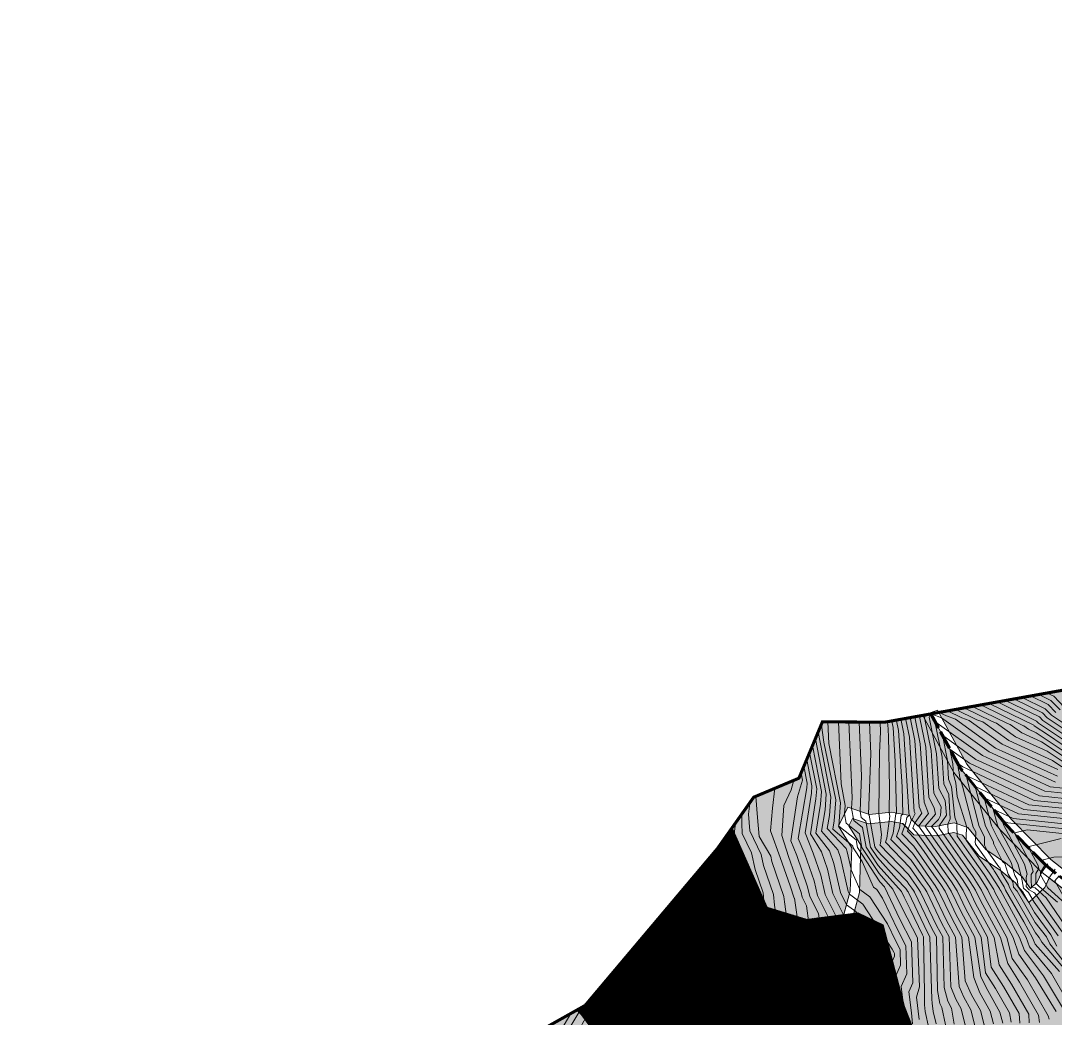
# Model space of a CAD drawing. Header units: inches. Extents: x 218980 to 233865, y 587194 to 599270.
# Drawn here: x 219336.5 to 219673.6, y 588035.4 to 588360.6 of the extents above; entities that cross this region are included whole.
import ezdxf

# ---------------------------------------------------------------- set-up
doc = ezdxf.new("R2010")
doc.units = ezdxf.units.IN
doc.header["$MEASUREMENT"] = 0
for name, pattern in [('01', [0]), ('DASHDOT2', [0.5, 0.25, -0.125, 0, -0.125]), ('Easements___Leases', [13.5, 6, -1.5, 6]), ('State_Boundary_2', [13.5, 5, -1.6, 0.3, -1.6, 5])]:
    doc.linetypes.add(name, pattern=pattern)
for name, color, linetype, lineweight in [('Forest and Steep Slope', 66, '01', 0), ('Major Contour', 250, 'Continuous', 0), ('Minor Contour', 250, 'Continuous', 0), ('Planning Boundary', 222, '01', 0), ('Proposed Footpath', 250, '01', 0), ('Proposed Institution', 132, 'Continuous', 0), ('Proposed Plot Boundary', 250, '01', 0), ('Proposed Stream Channel', 142, 'Continuous', 0), ('Stream', 142, 'Continuous', 60), ('Structures Permanent Hatch', 12, 'Continuous', 0), ('Town Boundary', 220, 'DASHDOT2', 30)]:
    doc.layers.add(name, color=color, linetype=linetype, lineweight=lineweight)
pattern_1 = [(45, (0, 0), (-0.088388347648, 0.088388347648), [])]

msp = doc.modelspace()

# ---------------------------------------------------------------- hatches: boundary and pattern name
at = {"layer": 'Forest and Steep Slope'}
h = msp.add_hatch(color=256, dxfattribs=at)
h.dxf.hatch_style = 1
edge = h.paths.add_edge_path()
edge.add_line((219731.12, 588107.12), (219731.86, 588113.33))
edge.add_line((219731.86, 588113.33), (219742.6, 588117.88))
edge.add_line((219742.6, 588117.88), (219744.16, 588132.53))
edge.add_line((219744.16, 588132.53), (219769.98, 588144.4))
edge.add_line((219769.98, 588144.4), (219785.58, 588147.01))
edge.add_line((219785.58, 588147.01), (219799.59, 588149.36))
edge.add_line((219799.59, 588149.36), (219799.83, 588148.92))
edge.add_line((219799.83, 588148.92), (219825.27, 588156.91))
edge.add_line((219825.27, 588156.91), (219842.74, 588158.21))
edge.add_line((219842.74, 588158.21), (219851.1, 588156.36))
edge.add_line((219851.1, 588156.36), (219855.25, 588145.79))
edge.add_line((219855.25, 588145.79), (219877.63, 588155.24))
edge.add_line((219877.63, 588155.24), (219890.77, 588160.8))
edge.add_line((219890.77, 588160.8), (219881.97, 588164.78))
edge.add_line((219881.97, 588164.78), (219838.61, 588172.55))
edge.add_line((219838.61, 588172.55), (219793.84, 588166.61))
edge.add_line((219793.84, 588166.61), (219763.46, 588157.78))
edge.add_line((219763.46, 588157.78), (219708.29, 588147.65))
edge.add_line((219708.29, 588147.65), (219635.86, 588134.63))
edge.add_line((219635.86, 588134.63), (219645.01, 588117.82))
edge.add_line((219645.01, 588117.82), (219659.62, 588099.74))
edge.add_line((219659.62, 588099.74), (219672.39, 588086.68))
edge.add_line((219672.39, 588086.68), (219699.42, 588065.4))
edge.add_line((219699.42, 588065.4), (219717.08, 588043.29))
edge.add_line((219717.08, 588043.29), (219718.09, 588040.49))
edge.add_line((219718.09, 588040.49), (219720.88, 588037.61))
edge.add_arc((219726.24, 588018.96), 19.4, 94.3966, 106.0394, ccw=False)
edge.add_arc((219731.7, 587845.83), 192.6, 81.97, 92.0689, ccw=False)
edge.add_arc((219748.18, 587731.42), 305.3, 85.7009, 88.0433, ccw=False)
edge.add_line((219771.07, 588035.86), (219785.78, 588036.96))
edge.add_arc((219784.9, 588053.07), 16.14, 273.1115, 303.7644)
edge.add_line((219793.87, 588039.66), (219796.69, 588041.29))
edge.add_line((219796.69, 588041.29), (219793.21, 588047.29))
edge.add_line((219793.21, 588047.29), (219774.43, 588044.1))
edge.add_line((219774.43, 588044.1), (219767.27, 588049.84))
edge.add_line((219767.27, 588049.84), (219756.86, 588081.44))
edge.add_line((219756.86, 588081.44), (219748.98, 588082.62))
edge.add_line((219748.98, 588082.62), (219738.79, 588086.47))
edge.add_line((219738.79, 588086.47), (219734.17, 588091.91))
edge.add_line((219734.17, 588091.91), (219731.12, 588107.12))
h = msp.add_hatch(color=256, dxfattribs=at)
h.dxf.hatch_style = 1
h.paths.add_polyline_path([(219633.03, 588134.6), (219618.02, 588131.91), (219597.72, 588132.03), (219590.06, 588113.66), (219575.33, 588107.46), (219568.29, 588097.49), (219579.71, 588071.59), (219592.71, 588067.65), (219604.73, 588069.18), (219606.81, 588076.8), (219607.26, 588090.99), (219602.95, 588098.03), (219606.05, 588104.22), (219613.07, 588101.85), (219620.2, 588102.56), (219626.21, 588101.53), (219626.55, 588100.43), (219628.79, 588098.12), (219634.63, 588097.88), (219640.71, 588099.1), (219645.13, 588097.61), (219650.98, 588090.37), (219657.44, 588086.07), (219662.85, 588081.54), (219665.5, 588077.75), (219667.69, 588079.82), (219669.2, 588083.04), (219670.68, 588085.1), (219670.48, 588085.26), (219657.51, 588098.52), (219642.68, 588116.87)])
h = msp.add_hatch(color=256, dxfattribs=at)
h.dxf.hatch_style = 1
edge = h.paths.add_edge_path()
edge.add_line((219480.29, 587812.25), (219495.6, 587836.82))
edge.add_line((219495.6, 587836.82), (219501.52, 587845.69))
edge.add_arc((219553.69, 587809.13), 63.7, 129.5747, 144.9767, ccw=False)
edge.add_line((219513.1, 587858.24), (219530.97, 587872))
edge.add_line((219530.97, 587872), (219552.57, 587896.01))
edge.add_line((219552.57, 587896.01), (219558.46, 587901.68))
edge.add_arc((219536.1, 587923.67), 31.36, 315.4849, 336.3926)
edge.add_line((219564.83, 587911.11), (219566.17, 587914.61))
edge.add_line((219566.17, 587914.61), (219555.51, 587916.74))
edge.add_line((219555.51, 587916.74), (219548.25, 587928.23))
edge.add_line((219548.25, 587928.23), (219529.2, 587954.24))
edge.add_line((219529.2, 587954.24), (219521.94, 587963.01))
edge.add_line((219521.94, 587963.01), (219512.26, 587970.57))
edge.add_line((219512.26, 587970.57), (219511.05, 587981.76))
edge.add_line((219511.05, 587981.76), (219519.22, 587996.58))
edge.add_line((219519.22, 587996.58), (219524.66, 588015.03))
edge.add_line((219524.66, 588015.03), (219524.06, 588029.85))
edge.add_line((219524.06, 588029.85), (219519.22, 588036.5))
edge.add_line((219519.22, 588036.5), (219517.72, 588038.08))
edge.add_line((219517.72, 588038.08), (219494.98, 588025.29))
edge.add_line((219494.98, 588025.29), (219485.36, 587997.74))
edge.add_line((219485.36, 587997.74), (219488.82, 587981.41))
edge.add_line((219488.82, 587981.41), (219491.07, 587965.79))
edge.add_line((219491.07, 587965.79), (219487.64, 587948.2))
edge.add_line((219487.64, 587948.2), (219487.31, 587922.63))
edge.add_line((219487.31, 587922.63), (219486.87, 587894.58))
edge.add_line((219486.87, 587894.58), (219468.8, 587866.56))
edge.add_line((219468.8, 587866.56), (219446.4, 587846.56))
edge.add_line((219446.4, 587846.56), (219443.2, 587838.31))
edge.add_line((219443.2, 587838.31), (219434.26, 587809.51))
edge.add_line((219434.26, 587809.51), (219425.17, 587788.1))
edge.add_line((219425.17, 587788.1), (219382.99, 587741.58))
edge.add_line((219382.99, 587741.58), (219393.46, 587721.69))
edge.add_line((219393.46, 587721.69), (219382.08, 587715.1))
edge.add_line((219382.08, 587715.1), (219371.96, 587710.18))
edge.add_line((219371.96, 587710.18), (219362.98, 587707.1))
edge.add_line((219362.98, 587707.1), (219355.68, 587702.17))
edge.add_line((219355.68, 587702.17), (219336.46, 587696.71))
edge.add_line((219336.46, 587696.71), (219341.04, 587695.37))
edge.add_line((219341.04, 587695.37), (219343.17, 587692.95))
edge.add_line((219343.17, 587692.95), (219361.27, 587698.78))
edge.add_line((219361.27, 587698.78), (219371.57, 587704.52))
edge.add_line((219371.57, 587704.52), (219383.38, 587706.32))
edge.add_line((219383.38, 587706.32), (219392.44, 587708.78))
edge.add_arc((219396.03, 587664.53), 44.39, 67.803, 94.6404, ccw=False)
edge.add_line((219412.8, 587705.63), (219434.62, 587696.72))
edge.add_arc((219424.84, 587675.34), 23.51, 61.2607, 65.4293, ccw=False)
edge.add_line((219436.15, 587695.95), (219448.73, 587727.72))
edge.add_line((219448.73, 587727.72), (219451, 587736.8))
edge.add_line((219451, 587736.8), (219456.3, 587757.41))
edge.add_line((219456.3, 587757.41), (219480.29, 587812.25))
edge = h.paths.add_edge_path()
edge.add_line((219580.7, 587807.91), (219585.49, 587819.68))
edge.add_line((219585.49, 587819.68), (219597.16, 587837.88))
edge.add_line((219597.16, 587837.88), (219617.55, 587859.13))
edge.add_arc((219546.93, 587874.25), 72.22, 347.9172, 348.0905)
edge.add_arc((219686.94, 587850.3), 69.94, 149.0946, 172.5678, ccw=False)
edge.add_arc((219771.48, 587788.56), 174.44, 137.195, 145.9547, ccw=False)
edge.add_arc((219312.41, 588205.1), 445.45, 318.0104, 320.3786)
edge.add_arc((219713.72, 587877.16), 72.88, 125.5213, 142.9871, ccw=False)
edge.add_arc((219659.48, 587955.15), 22.15, 302.5099, 333.4188)
edge.add_arc((219146.83, 588116.71), 559.38, 342.1495, 346.2983)
edge.add_line((219690.29, 587984.21), (219698.39, 588005.13))
edge.add_line((219698.39, 588005.13), (219701.2, 588011.61))
edge.add_line((219701.2, 588011.61), (219709.19, 588029.1))
edge.add_arc((219726.04, 588019.36), 19.46, 121.8689, 149.9806, ccw=False)
edge.add_line((219715.77, 588035.89), (219713.5, 588038.22))
edge.add_line((219713.5, 588038.22), (219712.42, 588041.26))
edge.add_line((219712.42, 588041.26), (219695.63, 588062.27))
edge.add_line((219695.63, 588062.27), (219671.63, 588081.16))
edge.add_line((219671.63, 588081.16), (219670.16, 588078.04))
edge.add_line((219670.16, 588078.04), (219665.03, 588073.17))
edge.add_line((219665.03, 588073.17), (219660.62, 588079.5))
edge.add_line((219660.62, 588079.5), (219655.64, 588083.67))
edge.add_line((219655.64, 588083.67), (219648.93, 588088.13))
edge.add_line((219648.93, 588088.13), (219643.35, 588095.04))
edge.add_line((219643.35, 588095.04), (219640.51, 588096))
edge.add_line((219640.51, 588096), (219634.87, 588094.87))
edge.add_line((219634.87, 588094.87), (219627.48, 588095.17))
edge.add_line((219627.48, 588095.17), (219623.87, 588098.89))
edge.add_line((219623.87, 588098.89), (219620.09, 588099.54))
edge.add_line((219620.09, 588099.54), (219612.72, 588098.8))
edge.add_line((219612.72, 588098.8), (219607.57, 588100.54))
edge.add_line((219607.57, 588100.54), (219606.38, 588098.17))
edge.add_line((219606.38, 588098.17), (219610.29, 588091.79))
edge.add_line((219610.29, 588091.79), (219609.8, 588076.35))
edge.add_line((219609.8, 588076.35), (219607.95, 588069.59))
edge.add_line((219607.95, 588069.59), (219609.35, 588069.77))
edge.add_line((219609.35, 588069.77), (219617.51, 588065.84))
edge.add_line((219617.51, 588065.84), (219624.47, 588039.23))
edge.add_line((219624.47, 588039.23), (219631.73, 588020.78))
edge.add_line((219631.73, 588020.78), (219630.52, 587993.56))
edge.add_line((219630.52, 587993.56), (219607.23, 587965.13))
edge.add_line((219607.23, 587965.13), (219594.23, 587944.26))
edge.add_line((219594.23, 587944.26), (219585.15, 587924.6))
edge.add_line((219585.15, 587924.6), (219573.26, 587916.75))
edge.add_line((219573.26, 587916.75), (219573.11, 587915.96))
edge.add_line((219573.11, 587915.96), (219570.39, 587908.84))
edge.add_arc((219536.1, 587923.67), 37.36, 315.3556, 336.6166, ccw=False)
edge.add_line((219562.68, 587897.41), (219556.89, 587891.84))
edge.add_line((219556.89, 587891.84), (219535.07, 587867.58))
edge.add_line((219535.07, 587867.58), (219516.85, 587853.55))
edge.add_arc((219553.69, 587809.13), 57.7, 129.675, 144.9099)
edge.add_line((219506.47, 587842.31), (219500.64, 587833.57))
edge.add_line((219500.64, 587833.57), (219485.61, 587809.45))
edge.add_line((219485.61, 587809.45), (219461.99, 587755.45))
edge.add_line((219461.99, 587755.45), (219456.81, 587735.32))
edge.add_line((219456.81, 587735.32), (219454.45, 587725.88))
edge.add_line((219454.45, 587725.88), (219441.14, 587692.28))
edge.add_arc((219424.84, 587675.34), 23.51, -8.2674, 46.0955, ccw=False)
edge.add_line((219448.11, 587671.96), (219459.11, 587675.84))
edge.add_line((219459.11, 587675.84), (219476.59, 587680.23))
edge.add_line((219476.59, 587680.23), (219478.94, 587683.75))
edge.add_line((219478.94, 587683.75), (219490.28, 587701.38))
edge.add_line((219490.28, 587701.38), (219503.4, 587714.77))
edge.add_line((219503.4, 587714.77), (219508.77, 587730.37))
edge.add_line((219508.77, 587730.37), (219519.13, 587740.02))
edge.add_line((219519.13, 587740.02), (219528.75, 587756.34))
edge.add_line((219528.75, 587756.34), (219536.3, 587773.35))
edge.add_line((219536.3, 587773.35), (219553.82, 587780.74))
edge.add_line((219553.82, 587780.74), (219548.76, 587797.12))
edge.add_line((219548.76, 587797.12), (219579.44, 587811.59))
edge.add_line((219579.44, 587811.59), (219580.7, 587807.91))
edge = h.paths.add_edge_path()
edge.add_line((219610.58, 587840.02), (219601.71, 587833.86))
edge.add_line((219601.71, 587833.86), (219590.84, 587816.91))
edge.add_line((219590.84, 587816.91), (219583.66, 587799.28))
edge.add_line((219583.66, 587799.28), (219585.1, 587795.1))
edge.add_line((219585.1, 587795.1), (219591.42, 587798.64))
edge.add_line((219591.42, 587798.64), (219601.57, 587806.25))
edge.add_arc((219700.61, 587797.92), 99.39, 154.9323, 175.1887, ccw=False)
at = {"layer": 'Proposed Institution'}
h = msp.add_hatch(dxfattribs=at)
h.set_pattern_fill('ANSI31', color=152)
h.set_pattern_definition(pattern_1)
h.paths.add_polyline_path([(219631.73, 588020.78), (219624.47, 588039.23), (219617.51, 588065.84), (219609.35, 588069.77), (219592.71, 588067.65), (219579.71, 588071.59), (219568.29, 588097.49), (219563.58, 588090.81), (219520.4, 588039.59), (219517.72, 588038.08), (219519.22, 588036.5), (219524.06, 588029.85), (219524.66, 588015.03), (219519.22, 587996.58), (219511.05, 587981.76), (219512.26, 587970.57), (219521.94, 587963.01), (219529.2, 587954.24), (219548.25, 587928.23), (219555.51, 587916.74), (219569.12, 587914.02), (219585.15, 587924.6), (219594.23, 587944.26), (219607.23, 587965.13), (219630.52, 587993.56)])
h = msp.add_hatch(dxfattribs=at)
h.set_pattern_fill('ANSI31', color=152)
h.set_pattern_definition(pattern_1)
h.paths.add_polyline_path([(219631.73, 588020.78), (219624.47, 588039.23), (219617.51, 588065.84), (219609.35, 588069.77), (219592.71, 588067.65), (219579.71, 588071.59), (219568.29, 588097.49), (219563.58, 588090.81), (219520.4, 588039.59), (219517.72, 588038.08), (219519.22, 588036.5), (219524.06, 588029.85), (219524.66, 588015.03), (219519.22, 587996.58), (219511.05, 587981.76), (219512.26, 587970.57), (219521.94, 587963.01), (219529.2, 587954.24), (219548.25, 587928.23), (219555.51, 587916.74), (219569.12, 587914.02), (219585.15, 587924.6), (219594.23, 587944.26), (219607.23, 587965.13), (219630.52, 587993.56)])
at = {"layer": 'Structures Permanent Hatch'}
h = msp.add_hatch(color=256, dxfattribs=at)
h.dxf.hatch_style = 1
h.paths.add_polyline_path([(219757.49, 588082), (219740.63, 588084.92), (219742.1, 588093.37), (219759.02, 588090.44)])
h.paths.add_polyline_path([(219742.34, 588107.11), (219762.14, 588104.04), (219760.74, 588095.37), (219740.99, 588098.43)])
h.paths.add_polyline_path([(219762.9, 588110.4), (219743.29, 588113.47), (219742.76, 588110.45), (219762.42, 588107.37)])
h.paths.add_polyline_path([(219769.04, 588136.44), (219770.47, 588128.28), (219754.08, 588125.42), (219752.65, 588133.58)])
h.paths.add_polyline_path([(219773.82, 588133.59), (219798.14, 588137.71), (219796.8, 588145.65), (219772.47, 588141.56)])
h.paths.add_polyline_path([(219791.32, 588108.58), (219789.67, 588133.78), (219798.35, 588134.35), (219800, 588109.11)])
h.paths.add_polyline_path([(219818.79, 588073.66), (219825.06, 588075.96), (219823.03, 588081.8), (219831.27, 588084.87), (219836.25, 588070.86), (219821.77, 588065.52)], flags=17)
h.paths.add_polyline_path([(219907.75, 587863.54), (219911.01, 587857.41), (219920.61, 587862.52), (219917.34, 587868.65)])
h.paths.add_polyline_path([(219986.87, 587868.75), (219981.97, 587866.77), (219981.12, 587868.86), (219975.56, 587866.65), (219971.1, 587877.84), (219986.87, 587884.21), (219991.37, 587873.04), (219986.09, 587870.88)])
h.paths.add_polyline_path([(219983, 587849.99), (219984.98, 587845.34), (219998.64, 587851.17), (219996.6, 587855.8)])
h.paths.add_polyline_path([(219992.98, 587833.46), (219990.07, 587839.76), (220005.6, 587846.94), (220008.38, 587840.57)])
h.paths.add_polyline_path([(220016.4, 587847.18), (220014.26, 587853.17), (220023.88, 587856.62), (220026.1, 587850.66)])
h.paths.add_polyline_path([(220004.64, 587868.98), (220012.41, 587871.64), (220011.05, 587875.64), (220003.3, 587872.99)])
h.paths.add_polyline_path([(220006.28, 587826.81), (219991.76, 587817.51), (219994.91, 587812.65), (220009.4, 587821.94)])
h.paths.add_polyline_path([(220008.58, 587828.24), (220011.27, 587823.14), (220026.52, 587831.18), (220023.83, 587836.29)])
h.paths.add_polyline_path([(220083.24, 587921.05), (220082.47, 587930.15), (220059.87, 587928.58), (220060.14, 587919.87)])
h.paths.add_polyline_path([(220067.43, 587933.03), (220067.7, 587929.89), (220072.67, 587930.52), (220072.4, 587933.67)])
h.paths.add_polyline_path([(220135.98, 587930.21), (220144.48, 587931.39), (220143.95, 587935.24), (220139.23, 587934.59), (220137.44, 587947.5), (220133.65, 587946.98)])
h.paths.add_polyline_path([(220129.69, 587956.63), (220133.33, 587957.25), (220133.55, 587955.26), (220136.05, 587955.65), (220136.64, 587952.19), (220130.62, 587951.16)])
h.paths.add_polyline_path([(220138.8, 588058.58), (220135.35, 588053.27), (220130.9, 588056.16), (220120.05, 588039.69), (220124.34, 588036.9), (220120.78, 588031.65), (220110.52, 588038.44), (220128.54, 588065.37)], flags=17)
h.paths.add_polyline_path([(220112.5, 588101.11), (220113.6, 588106.49), (220120.84, 588104.91), (220124.14, 588120.85), (220131.07, 588119.42), (220126.64, 588098.03)])
h.paths.add_polyline_path([(220161.47, 588085.25), (220152.61, 588086.8), (220155.05, 588104.71), (220163.91, 588103.16)], flags=17)
h.paths.add_polyline_path([(220152.53, 588147.72), (220158.64, 588147.8), (220158.74, 588123.37), (220152.53, 588123.28)])
h.paths.add_polyline_path([(220152.57, 588150.24), (220152.46, 588174.49), (220158.38, 588174.58), (220158.56, 588150.33)])
h.paths.add_polyline_path([(220148.01, 588186.12), (220147.65, 588180.26), (220160.05, 588179.63), (220160.35, 588185.71)])
h.paths.add_polyline_path([(220128.78, 588186.67), (220139.79, 588193.78), (220142.74, 588189.32), (220131.59, 588182.25)])
h.paths.add_polyline_path([(220124.55, 588224.62), (220125.61, 588222.94), (220119.34, 588218.89), (220125.53, 588209.18), (220142.2, 588219.96), (220134.95, 588231.34)])
h.paths.add_polyline_path([(220193.37, 588238.61), (220184.85, 588231.47), (220190.7, 588224.4), (220199.23, 588231.54)])
h.paths.add_polyline_path([(220214.88, 588260.62), (220219.42, 588256.75), (220226.15, 588264.02), (220221.61, 588267.89), (220220.22, 588269.07), (220217.73, 588266.38), (220219.12, 588265.19)])
h.paths.add_polyline_path([(220213.88, 588192.22), (220222.2, 588200.95), (220218.73, 588204.35), (220222.69, 588208.55), (220220.1, 588211.06), (220216.25, 588206.79), (220207.91, 588198.16)])
h.paths.add_polyline_path([(220232.73, 588130.23), (220241.41, 588127.77), (220244.14, 588137.11), (220235.45, 588139.57)])
h.paths.add_polyline_path([(220245.57, 587985.27), (220257.97, 587997.63), (220264.39, 587990.99), (220251.99, 587978.62)])
h.paths.add_polyline_path([(220353.66, 588065.45), (220335.82, 588049.81), (220341.98, 588042.72), (220346.66, 588046.84), (220344.7, 588049.1), (220347.09, 588051.22), (220347.85, 588050.35), (220351.71, 588053.77), (220350.95, 588054.64), (220353.23, 588056.55), (220355.21, 588054.29), (220359.84, 588058.39)])
h.paths.add_polyline_path([(220319.7, 588049.87), (220325.05, 588054.54), (220327.93, 588051.24), (220322.58, 588046.57)])
h.paths.add_polyline_path([(220376.41, 588072.9), (220373.51, 588076.22), (220368.19, 588071.57), (220371.08, 588068.26)])
h.paths.add_polyline_path([(220375.6, 587987.18), (220365.45, 587982.26), (220368, 587976.82), (220378.15, 587981.75)])
h.paths.add_polyline_path([(220343.7, 587972.99), (220339.04, 587969.12), (220336.07, 587972.81), (220340.74, 587976.67)])
h.paths.add_polyline_path([(220280.11, 588144.82), (220274.31, 588144.39), (220275.29, 588132.4), (220281.09, 588132.84)])
h.paths.add_polyline_path([(220282.77, 588141.57), (220283.27, 588135.66), (220285.85, 588135.86), (220285.44, 588141.66)])
h.paths.add_polyline_path([(220277.47, 588095.55), (220276.24, 588098.07), (220280.53, 588100.04), (220281.76, 588097.52), (220287.27, 588100.09), (220283.43, 588108.3), (220268.09, 588101.15), (220271.97, 588092.96)], flags=17)
h.paths.add_polyline_path([(220258.12, 588230.78), (220261.47, 588235.12), (220259.04, 588237.05), (220260.69, 588239.2), (220263.19, 588237.21), (220268.87, 588232.93), (220263.97, 588226.56)])
h.paths.add_polyline_path([(220265.21, 588292.01), (220268.86, 588284.19), (220272.22, 588285.75), (220273.83, 588282.66), (220277.97, 588284.62), (220276.4, 588287.71), (220279.91, 588289.36), (220276.2, 588297.2)])
h.paths.add_polyline_path([(220398.67, 588317.29), (220390.03, 588320.24), (220392.29, 588327.21), (220395.23, 588326.2), (220395.87, 588328.16), (220398.71, 588327.19), (220398.07, 588325.24), (220400.93, 588324.26)])
h.paths.add_polyline_path([(220419.44, 588319.89), (220418.85, 588317.93), (220421.78, 588317.12), (220419.69, 588310.1), (220410.85, 588312.57), (220412.95, 588319.58), (220415.94, 588318.75), (220416.53, 588320.75)])
h.paths.add_polyline_path([(220442.95, 588303.37), (220434.17, 588305.9), (220436.23, 588312.93), (220445.01, 588310.41)])
h.paths.add_polyline_path([(220446.44, 588302.37), (220449.79, 588301.48), (220450.94, 588305.65), (220447.6, 588306.54)])
h.paths.add_polyline_path([(220417.51, 588360.56), (220426.77, 588359.83), (220426.22, 588352.25), (220422.94, 588352.51), (220422.8, 588350.69), (220420.28, 588350.89), (220420.41, 588352.71), (220416.95, 588352.99)])
h.paths.add_polyline_path([(220076.64, 588345.74), (220072.72, 588352.99), (220051.94, 588341.77), (220055.86, 588334.51)])
h.paths.add_polyline_path([(220089.07, 588329.29), (220085.5, 588336.81), (220066.16, 588327.41), (220069.8, 588319.92)])
h.paths.add_polyline_path([(220132.17, 588341.05), (220110.7, 588336.2), (220112.63, 588327.85), (220134.07, 588332.82)])
h.paths.add_polyline_path([(220087.6, 588301.99), (220086.02, 588310.27), (220107.86, 588314.43), (220109.51, 588306.18)])
h.paths.add_polyline_path([(220126.95, 588320.08), (220123.53, 588319.4), (220123.85, 588317.58), (220114.91, 588316.06), (220116.21, 588307.48), (220120.14, 588307.97), (220120.36, 588306.84), (220125.02, 588307.72), (220124.85, 588308.86), (220128.64, 588309.46)])
h.paths.add_polyline_path([(219531.34, 587654.11), (219531.24, 587652.65), (219540.34, 587652.07), (219541.34, 587664.15), (219532.25, 587664.9), (219532.13, 587663.43), (219529.79, 587663.63), (219528.92, 587654.26)])
edge = h.paths.add_edge_path()
edge.add_line((219770.55, 588117.14), (219772.05, 588113.81))
edge.add_line((219772.05, 588113.81), (219777.12, 588116.09))
edge.add_line((219777.12, 588116.09), (219775.62, 588119.42))
edge.add_line((219775.31, 588104.46), (219772.18, 588111.3))
edge.add_line((220125.5, 588092.34), (220118.97, 588093.32))
edge.add_line((220230.52, 588116.93), (220226.76, 588110.1))
edge.add_line((220226.76, 588110.1), (220221.4, 588113.09))
edge.add_line((220305.43, 588020.7), (220285.18, 588003.02))

# ---------------------------------------------------------------- linework, layer by layer
at = {"layer": 'Forest and Steep Slope'}
msp.add_lwpolyline([(219633.03, 588134.6), (219618.02, 588131.91), (219597.72, 588132.03), (219590.06, 588113.66), (219575.33, 588107.46), (219568.29, 588097.49), (219579.71, 588071.59), (219592.71, 588067.65), (219604.73, 588069.18), (219606.81, 588076.8), (219607.26, 588090.99), (219602.95, 588098.03), (219606.05, 588104.22), (219613.07, 588101.85), (219620.2, 588102.56), (219626.21, 588101.53), (219626.55, 588100.43), (219628.79, 588098.12), (219634.63, 588097.88), (219640.71, 588099.1), (219645.13, 588097.61), (219650.98, 588090.37), (219657.44, 588086.07), (219662.85, 588081.54), (219665.5, 588077.75), (219667.69, 588079.82), (219669.2, 588083.04), (219670.68, 588085.1), (219670.48, 588085.26), (219657.51, 588098.52), (219642.68, 588116.87)], close=True, dxfattribs=at)
for points in [[(219695.63, 588062.27), (219671.63, 588081.16), (219670.16, 588078.04), (219665.03, 588073.17), (219660.62, 588079.5), (219655.64, 588083.67), (219648.93, 588088.13), (219643.35, 588095.04), (219640.51, 588096), (219634.87, 588094.87), (219627.48, 588095.17), (219623.87, 588098.89), (219620.09, 588099.54), (219612.72, 588098.8), (219607.57, 588100.54), (219606.38, 588098.17), (219610.29, 588091.79), (219609.8, 588076.35), (219607.95, 588069.59), (219609.35, 588069.77), (219617.51, 588065.84), (219624.47, 588039.23), (219631.73, 588020.78)], [(219524.06, 588029.85), (219519.22, 588036.5), (219517.72, 588038.08), (219494.98, 588025.29)]]:
    msp.add_lwpolyline(points, dxfattribs=at)
at = {"layer": 'Major Contour'}
for points, elevation in [([(219649.33, 588137.53), (219663.03, 588130.85), (219663.37, 588130.73), (219664.88, 588129.64), (219667.41, 588128.48), (219675.87, 588122.83)], 2830), ([(219662.85, 588139.97), (219670.34, 588136.31), (219672.39, 588134.18), (219679.88, 588129.19)], 2835), ([(219668.52, 588034.02), (219668.19, 588036.44), (219662, 588047.2), (219658.13, 588053.3), (219655.74, 588061.75), (219649.23, 588073.75), (219647.61, 588077.14), (219645.12, 588081.08), (219641.17, 588086.65), (219634.12, 588096.78), (219633.3, 588097.94), (219635.56, 588100.21), (219636.2, 588101.49), (219636.38, 588104.37), (219634.04, 588108.82), (219633.16, 588122.68), (219631, 588133.36), (219631.45, 588134.32)], 2825), ([(219635.81, 588135.1), (219638.13, 588133.97), (219641.04, 588132.91), (219654.18, 588123.49), (219674.33, 588114.28)], 2825), ([(219624.82, 588032.55), (219623.98, 588041.29), (219623.39, 588045.75), (219625.2, 588049.87), (219624.93, 588059.05), (219622.3, 588064.12), (219617.35, 588074.53), (219615.46, 588077.4), (219614.41, 588078.19), (219610.7, 588086.5), (219607.77, 588091), (219607.67, 588091.54), (219606.39, 588092.56), (219606.2, 588092.71), (219601.12, 588097.04), (219601.53, 588099.75), (219602.07, 588106.57), (219598.22, 588125.35), (219597.4, 588130.92)], 2840), ([(219637.79, 588033.26), (219636.67, 588038.97), (219635.94, 588040.23), (219635.23, 588044.51), (219634.86, 588061.94), (219633.47, 588064.49), (219627.75, 588076.47), (219627.42, 588077), (219626.88, 588077.76), (219625.92, 588079.14), (219625.32, 588079.99), (219616.96, 588088.62), (219615.37, 588090.4), (219614.8, 588091.28), (219612.95, 588101.63), (219612.8, 588101.75), (219612.77, 588101.95), (219613.55, 588121.57), (219613.11, 588131.94)], 2835), ([(219653.46, 588033.55), (219652.43, 588037.7), (219648.97, 588043.71), (219647.08, 588048.74), (219645.3, 588061.85), (219641.35, 588069.12), (219637.68, 588076.81), (219636.27, 588079.04), (219634.02, 588082.2), (219630.02, 588087.96), (219627.52, 588091.48), (219623.62, 588095.51), (219624.96, 588099.15), (219625.18, 588100.89), (219625.95, 588101.57), (219625.93, 588102.58), (219624.31, 588128.07), (219623.41, 588132.51), (219623.6, 588132.91)], 2830), ([(219595.58, 588029.72), (219600.2, 588037.29), (219600.57, 588037.64), (219600.74, 588038.01), (219601.56, 588040.98), (219603.31, 588047.25), (219603.59, 588048.77), (219603.66, 588051.51), (219604.47, 588059.52), (219604.27, 588061.05), (219604.67, 588064.3), (219603.99, 588065.33), (219603.73, 588065.52), (219598.6, 588075.78), (219597.2, 588082.07), (219594.71, 588089.24), (219592.12, 588095.85), (219594.12, 588108.74), (219594.31, 588111.15), (219592.62, 588119.8), (219592.62, 588119.8)], 2845), ([(219675.03, 588050.68), (219667.1, 588059.6), (219666.18, 588061.66), (219663.36, 588066.86), (219657.42, 588077.21), (219657.14, 588077.75), (219656.96, 588078.25), (219653.99, 588083.07), (219653.97, 588083.16), (219653.95, 588083.17), (219653.73, 588083.47), (219653.44, 588083.87), (219648.32, 588091.09), (219647.56, 588092.17), (219647.55, 588092.88), (219647.63, 588093.7), (219647.69, 588096.16), (219646.89, 588097.73), (219643.41, 588111.11), (219642.4, 588114.34), (219642.25, 588115.73), (219642.07, 588116.3), (219642.01, 588117.28), (219641.74, 588118.59), (219643.49, 588117.34), (219644.91, 588116.69), (219666.75, 588106.44), (219676.75, 588105.4)], 2820), ([(219575.55, 588107.71), (219576, 588107.74), (219576.54, 588100.89), (219577.16, 588094.68), (219580.92, 588088.23), (219581.28, 588086.54), (219585.19, 588075.14), (219585.34, 588073.4), (219586.27, 588067.05), (219586.79, 588065.06), (219587.09, 588058.34), (219585.63, 588054.05), (219585.82, 588053.18), (219587.21, 588048.09), (219587.22, 588043.53), (219586.65, 588036.07), (219585, 588031.34)], 2850), ([(219676.6, 588062.44), (219666.9, 588076.15), (219666.62, 588076.4), (219665.06, 588077.24), (219664.11, 588078.34), (219664.19, 588079.62), (219664.17, 588081.07), (219664.18, 588081.85), (219664.48, 588082.34), (219663.61, 588085.69), (219657.5, 588097.06), (219657.09, 588097.81), (219656.76, 588098.47), (219656.38, 588099.91), (219658.16, 588099.08), (219677.68, 588097.05)], 2815), ([(219557.7, 588033.92), (219568.48, 588037.92), (219570.97, 588040.34), (219571.84, 588042.58), (219572.91, 588044.96), (219572.07, 588056.29), (219572.03, 588056.47), (219572.05, 588056.52), (219572.05, 588056.6), (219569.15, 588067.8), (219569.14, 588067.89), (219568.29, 588077.98), (219567.6, 588080), (219565.26, 588091.06), (219565.08, 588091.36), (219565.11, 588091.61), (219565.39, 588093.37)], 2855), ([(219524.07, 588028.62), (219526.17, 588039.8), (219535.1, 588056.41)], 2860)]:
    msp.add_lwpolyline(points, dxfattribs=dict(at, elevation=elevation))
at = {"layer": 'Minor Contour'}
for points in [[(219668.26, 588140.94), (219672.21, 588139.01), (219675.21, 588135.89)], [(219670.96, 588141.42), (219673.15, 588140.36), (219676.62, 588136.75)], [(219652.03, 588138.02), (219666.6, 588130.91), (219666.76, 588130.74), (219671.44, 588127.63), (219675.89, 588124.65)], [(219654.74, 588138.51), (219667.53, 588132.26), (219668.17, 588131.6), (219676.65, 588125.95)], [(219657.44, 588138.99), (219668.47, 588133.61), (219669.58, 588132.46), (219677.73, 588127.03)], [(219660.15, 588139.48), (219669.4, 588134.96), (219670.99, 588133.32), (219678.8, 588128.11)], [(219665.55, 588140.45), (219671.27, 588137.66), (219673.8, 588135.04)], [(219671.61, 588035.11), (219671.34, 588036.18), (219664.6, 588047.89), (219659.51, 588054.9), (219657.83, 588061.73), (219650.81, 588074.68), (219649.6, 588077.21), (219646.89, 588081.48), (219642.6, 588087.54), (219635.74, 588097.4), (219635.72, 588098.1), (219638.21, 588101.65), (219637.74, 588106.39), (219635.64, 588110.32), (219634.93, 588121.6), (219632.52, 588133.53), (219633.02, 588134.6)], [(219633.07, 588134.64), (219633.08, 588134.64), (219633.08, 588134.63), (219633.15, 588134.59), (219636.58, 588133.35), (219652.05, 588122.26), (219668.45, 588114.76), (219673.63, 588112.33)], [(219638.51, 588135.59), (219643.11, 588133.34), (219645.51, 588132.47), (219656.32, 588124.72), (219674.44, 588116.44)], [(219641.22, 588136.08), (219648.09, 588132.72), (219649.97, 588132.04), (219658.46, 588125.95), (219672.68, 588119.45), (219675.8, 588117.36)], [(219643.92, 588136.56), (219653.07, 588132.1), (219654.44, 588131.6), (219660.6, 588127.18), (219670.92, 588122.46), (219675.83, 588119.18)], [(219646.63, 588137.05), (219658.05, 588131.47), (219658.9, 588131.16), (219662.74, 588128.41), (219669.17, 588125.47), (219675.85, 588121.01)], [(219627.11, 588033.55), (219626.77, 588037.16), (219625.87, 588043.99), (219627.18, 588046.99), (219626.79, 588060.33), (219622.98, 588067.7), (219617.98, 588078.2), (219616.45, 588079.92), (219609.17, 588091.05), (219608.73, 588093.56), (219603.05, 588098.06), (219603.03, 588098.18), (219603.61, 588105.66), (219599.84, 588124.94), (219599.54, 588132.02)], [(219629.3, 588035.02), (219628.34, 588042.24), (219629.31, 588045.7), (219628.66, 588061.61), (219623.66, 588071.27), (219620.72, 588077.44), (219616.18, 588082.54), (219610.58, 588091.11), (219609.78, 588095.57), (219605.49, 588098.98), (219604.95, 588102.02), (219605.17, 588104.74), (219603.79, 588111.77), (219602.94, 588132)], [(219632.35, 588032.23), (219631.2, 588037.58), (219630.95, 588039.75), (219631.04, 588043.2), (219630.88, 588050.39), (219630.68, 588061.98), (219630.32, 588062.64), (219626.35, 588070.96), (219624.34, 588074.85), (219623.46, 588076.68), (219615.91, 588085.16), (219611.98, 588091.17), (219610.84, 588097.59), (219607.92, 588099.91), (219607.23, 588103.82), (219607.37, 588107.27), (219606.33, 588131.98)], [(219634.79, 588033.55), (219633.85, 588037.6), (219633.44, 588040.37), (219633.39, 588041.64), (219632.77, 588061.96), (219631.89, 588063.57), (219625.77, 588076.4), (219625.64, 588076.59), (219625.45, 588076.87), (219625.1, 588077.38), (219624.88, 588077.69), (219621.82, 588080.84), (219615.64, 588087.78), (219613.39, 588091.22), (219611.9, 588099.61), (219610.36, 588100.83), (219610, 588102.89), (219610.46, 588114.42), (219609.72, 588131.95)], [(219640.71, 588033.5), (219639.82, 588038.72), (219638.55, 588040.93), (219637.39, 588045.42), (219636.94, 588061.92), (219635.05, 588065.42), (219629.74, 588076.53), (219629.18, 588077.41), (219628.31, 588078.65), (219626.74, 588080.9), (219625.76, 588082.29), (219616.45, 588091.89), (219616.64, 588092.41), (219617.01, 588095.26), (219616.09, 588102.15), (219616.37, 588121.89), (219616.64, 588128.72), (219616.51, 588131.92)], [(219644.39, 588032.77), (219642.97, 588038.46), (219641.15, 588041.62), (219639.52, 588045.63), (219639.03, 588061.9), (219636.62, 588066.34), (219631.73, 588076.6), (219630.96, 588077.82), (219629.73, 588079.54), (219627.56, 588082.67), (219626.2, 588084.58), (219618.25, 588092.8), (219618.72, 588094.09), (219619.65, 588101.29), (219619.49, 588102.49), (219619.6, 588110.62), (219619.25, 588127.33), (219619, 588131.31), (219618.86, 588132), (219618.89, 588132.06)], [(219647.41, 588033.03), (219646.12, 588038.21), (219643.76, 588042.32), (219642.31, 588045.78), (219641.12, 588061.88), (219638.2, 588067.27), (219633.71, 588076.67), (219632.73, 588078.22), (219631.16, 588080.43), (219628.38, 588084.43), (219626.64, 588086.89), (219620.04, 588093.7), (219620.8, 588095.78), (219621.61, 588102.09), (219621.83, 588102.28), (219621.48, 588119.08), (219620.77, 588130.23), (219620.38, 588132.17), (219620.46, 588132.34)], [(219650.43, 588033.29), (219649.28, 588037.96), (219646.36, 588043.02), (219644.22, 588047.63), (219643.21, 588061.86), (219639.78, 588068.2), (219635.7, 588076.74), (219634.5, 588078.63), (219632.59, 588081.32), (219629.2, 588086.19), (219627.08, 588089.18), (219621.83, 588094.61), (219622.88, 588097.46), (219623.4, 588101.49), (219623.89, 588101.93), (219623.7, 588110.83), (219622.54, 588129.15), (219621.89, 588132.34), (219622.03, 588132.63)], [(219656.48, 588033.81), (219655.58, 588037.45), (219651.58, 588044.41), (219649.37, 588048.9), (219647.38, 588061.83), (219642.93, 588070.05), (219639.67, 588076.87), (219638.04, 588079.45), (219635.45, 588083.09), (219630.84, 588089.72), (219627.96, 588093.78), (219625.42, 588096.42), (219626.8, 588100.18), (219627.03, 588100.45), (219627.97, 588102.13), (219627.61, 588102.83), (219626.08, 588126.99), (219624.93, 588132.68), (219625.17, 588133.19)], [(219626.74, 588133.47), (219626.45, 588132.85), (219627.85, 588125.91), (219629.22, 588104.33), (219630.09, 588102.21), (219627.97, 588099.21), (219627.86, 588099.08), (219627.21, 588097.32), (219628.4, 588096.08), (219631.66, 588091.49), (219636.88, 588083.98), (219639.81, 588079.85), (219641.66, 588076.94), (219644.51, 588070.97), (219649.47, 588061.81), (219650.9, 588050.24), (219654.18, 588045.11), (219658.73, 588037.2), (219659.22, 588034.1)], [(219662.02, 588033.78), (219661.89, 588036.94), (219656.79, 588045.8), (219652.74, 588052.07), (219651.56, 588061.79), (219646.08, 588071.9), (219643.64, 588077.01), (219641.58, 588080.26), (219638.31, 588084.87), (219632.48, 588093.25), (219629.04, 588098.11), (219629.46, 588098.53), (219632.28, 588102.13), (219630.83, 588105.83), (219629.62, 588124.83), (219627.96, 588133.02), (219628.31, 588133.75)], [(219665.11, 588033.92), (219665.04, 588036.69), (219659.39, 588046.5), (219655.29, 588052.83), (219653.65, 588061.77), (219647.66, 588072.83), (219645.63, 588077.08), (219643.35, 588080.67), (219639.74, 588085.76), (219633.3, 588095.01), (219631.17, 588098.02), (219634.55, 588101.9), (219634.14, 588103.96), (219632.43, 588107.32), (219631.39, 588123.75), (219629.48, 588133.19), (219629.88, 588134.04)], [(219673.88, 588037.58), (219667.21, 588048.59), (219661.69, 588056.3), (219659.91, 588061.72), (219652.39, 588075.6), (219651.59, 588077.28), (219648.66, 588081.89), (219644.03, 588088.43), (219638.69, 588096.09), (219638.62, 588098.68), (219639.35, 588100.37), (219638.92, 588108.38), (219637.25, 588111.81), (219636.7, 588120.52), (219634.34, 588132.19), (219649.91, 588121.03), (219662.56, 588115.24), (219671.91, 588110.86), (219676.18, 588110.42)], [(219622.53, 588031.54), (219621.19, 588045.42), (219620.92, 588047.5), (219623.21, 588052.74), (219623.06, 588057.77), (219621.63, 588060.55), (219618.91, 588066.24), (219613.17, 588074.99), (219609.97, 588077.37), (219607.09, 588083.84), (219607.04, 588084.02), (219605.78, 588089.68), (219605.42, 588090.73), (219599.24, 588097.27), (219600.05, 588101.55), (219600.51, 588107.49), (219596.35, 588128.75), (219596.35, 588128.75)], [(219676.31, 588038.35), (219669.82, 588049.29), (219663.54, 588057.52), (219662, 588061.7), (219653.96, 588076.53), (219653.57, 588077.35), (219650.43, 588082.3), (219645.46, 588089.32), (219641.65, 588094.79), (219641.55, 588098.33), (219641.61, 588098.8), (219640.92, 588100.98), (219639.8, 588110.88), (219638.86, 588113.31), (219638.47, 588119.44), (219636.81, 588127.66), (219647.77, 588119.8), (219656.68, 588115.73), (219670.19, 588109.39), (219676.37, 588108.74)], [(219614.79, 588032.74), (219614.54, 588039.99), (219616.67, 588049.42), (219617.07, 588050.46), (219616.93, 588056.52), (219616.24, 588058.51), (219608.58, 588070.16), (219605.61, 588072.38), (219603.6, 588076.4), (219601.49, 588085.88), (219600.07, 588089.99), (219595.6, 588095.77), (219597.08, 588105.14), (219597.41, 588109.32), (219594.49, 588124.28), (219594.49, 588124.28)], [(219619.32, 588030.69), (219618.96, 588037.5), (219618.6, 588041.81), (219618.52, 588049.08), (219619.51, 588051.7), (219621.23, 588055.62), (219621.2, 588056.49), (219620.95, 588056.97), (219620.48, 588057.96), (219610.87, 588072.57), (219606.54, 588075.81), (219606.09, 588076.71), (219603.64, 588087.78), (219602.74, 588090.36), (219597.39, 588096.42), (219598.57, 588103.35), (219598.96, 588108.41), (219595.42, 588126.51), (219595.42, 588126.51)], [(219602.04, 588030.3), (219605.68, 588038.02), (219606.56, 588041.2), (219610.36, 588048.95), (219610.89, 588054.12), (219610.2, 588059.32), (219610.45, 588061.41), (219606.29, 588067.74), (219604.67, 588068.95), (219601.1, 588076.09), (219599.35, 588083.97), (219597.39, 588089.62), (219593.89, 588095.56), (219595.6, 588106.94), (219595.86, 588110.24), (219593.55, 588122.04), (219593.55, 588122.04)], [(219677.08, 588041.88), (219672.42, 588049.98), (219665.24, 588058.7), (219664.09, 588061.68), (219655.82, 588076.94), (219655.55, 588077.4), (219655.53, 588077.42), (219655.53, 588077.45), (219655.39, 588077.68), (219652.2, 588082.71), (219646.89, 588090.2), (219644.61, 588093.48), (219644.55, 588095.6), (219644.78, 588097.72), (219641.66, 588107.66), (219641.19, 588112.15), (219640.46, 588114.81), (219640.24, 588118.36), (219639.27, 588123.12), (219645.63, 588118.57), (219650.79, 588116.21), (219668.47, 588107.92), (219676.56, 588107.07)], [(219595.02, 588033.5), (219598.01, 588038.39), (219598.02, 588042.87), (219598.82, 588047.06), (219598.96, 588050.18), (219599.1, 588051.43), (219599.9, 588061.26), (219599.83, 588062.62), (219600.61, 588065.3), (219600.37, 588066.94), (219596.1, 588075.46), (219595.06, 588080.17), (219592.04, 588088.87), (219589.85, 588094.03), (219592.64, 588110.53), (219592.76, 588112.07), (219591.69, 588117.56), (219591.69, 588117.56)], [(219591.73, 588029.7), (219594.47, 588037.28), (219595.39, 588038.79), (219595.42, 588047.98), (219595.47, 588048.14), (219595.45, 588048.2), (219596.1, 588053.9), (219596.63, 588060.4), (219596.46, 588064.08), (219596.97, 588065.84), (219596.43, 588069.51), (219593.61, 588075.15), (219592.91, 588078.27), (219589.36, 588088.5), (219587.4, 588093.22), (219589.62, 588107.63), (219591.21, 588112.98), (219590.75, 588115.32), (219590.75, 588115.32)], [(219676.85, 588051.16), (219669.21, 588060.17), (219668.4, 588061.74), (219667.18, 588063.26), (219659.28, 588077.02), (219658.68, 588078.03), (219658.38, 588079.04), (219656.13, 588082.7), (219655.59, 588084.52), (219655.23, 588084.77), (219651.4, 588090.07), (219651.18, 588090.52), (219650.5, 588091.83), (219650.56, 588094.53), (219648.86, 588097.88), (219644.52, 588114.59), (219665.03, 588104.97), (219676.93, 588103.73)], [(219590.1, 588030.64), (219592.23, 588037.32), (219592.58, 588038.35), (219592.7, 588039.96), (219592.69, 588048.12), (219592.1, 588050.26), (219592.77, 588053.49), (219593.1, 588056.38), (219593.35, 588059.54), (219593.08, 588065.54), (219593.33, 588066.39), (219592.49, 588072.09), (219591.11, 588074.84), (219590.77, 588076.36), (219586.69, 588088.13), (219584.49, 588094.94), (219585.2, 588104.73), (219587.51, 588109.87), (219588.45, 588112.98), (219588.45, 588112.98)], [(219678.26, 588051.53), (219671.88, 588059.65), (219670.78, 588061.93), (219667.03, 588066.58), (219661.15, 588076.83), (219660.03, 588078.15), (219659.81, 588079.84), (219658.28, 588082.33), (219657.21, 588085.88), (219656.5, 588086.36), (219656.27, 588086.68), (219653.55, 588092.19), (219653.43, 588092.43), (219653.44, 588092.9), (219650.83, 588098.03), (219647.48, 588110.92), (219663.31, 588103.5), (219677.12, 588102.06)], [(219582.22, 588110.36), (219582.22, 588110.36), (219581.48, 588103.84), (219580.86, 588096.52), (219583.93, 588087.82), (219584.01, 588087.76), (219587.2, 588078.56), (219588.57, 588074.57), (219588.58, 588074.5), (219589.7, 588066.9), (219589.74, 588066.75), (219590.1, 588058.7), (219589.98, 588058.36), (219588.76, 588052.46), (219589.95, 588048.11), (219589.96, 588041.75), (219589.61, 588037.21), (219588.61, 588034.33)], [(219674.1, 588058.89), (219672.2, 588062.56), (219666.88, 588069.9), (219663.01, 588076.64), (219661.51, 588078.31), (219661.23, 588080.64), (219660.42, 588081.96), (219659.77, 588084.12), (219659.29, 588085.96), (219657.46, 588089.37), (219654.91, 588094.03), (219652.81, 588098.17), (219650.45, 588107.25), (219661.6, 588102.03), (219677.31, 588100.39)], [(219574.08, 588105.43), (219573.69, 588101.93), (219574.12, 588096.49), (219577.79, 588088.79), (219578.54, 588085.23), (219581.81, 588075.71), (219582.1, 588072.29), (219582.85, 588067.2), (219583.84, 588063.37), (219584.08, 588057.98), (219582.91, 588054.54), (219583.63, 588051.16), (219584.48, 588048.08), (219584.48, 588045.32), (219583.68, 588034.93)], [(219580.72, 588033.79), (219581.74, 588047.1), (219581.74, 588048.06), (219581.45, 588049.14), (219580.19, 588055.02), (219581.07, 588057.61), (219580.89, 588061.68), (219579.42, 588067.35), (219578.86, 588071.19), (219578.43, 588076.28), (219575.81, 588083.92), (219574.66, 588089.36), (219571.53, 588095.59), (219571.43, 588098.86), (219571.48, 588102.01)], [(219674.52, 588062.31), (219666.73, 588073.23), (219664.88, 588076.45), (219663.23, 588077.78), (219662.65, 588081.43), (219662.56, 588081.59), (219662.48, 588081.85), (219661.45, 588085.82), (219657.48, 588093.22), (219656, 588095.92), (219654.78, 588098.32), (219653.42, 588103.58), (219659.88, 588100.55), (219677.49, 588098.72)], [(219568.35, 588031.92), (219572.53, 588035.98), (219574.02, 588036.53), (219574.96, 588037.77), (219575.25, 588039.37), (219578.89, 588047.47), (219578.73, 588049.61), (219577.47, 588055.5), (219578.07, 588057.25), (219577.94, 588059.99), (219576, 588067.5), (219575.62, 588070.09), (219575.05, 588076.85), (219573.07, 588082.61), (219571.52, 588089.92), (219568.91, 588094.41), (219569.28, 588098.09), (219569.45, 588099.13)], [(219568.41, 588034.92), (219572.81, 588039.19), (219573.23, 588040.27), (219575.9, 588046.21), (219575.4, 588052.95), (219574.75, 588055.99), (219575.06, 588056.89), (219575, 588058.3), (219572.57, 588067.65), (219572.38, 588068.99), (219571.67, 588077.42), (219570.33, 588081.31), (219568.39, 588090.49), (219566.99, 588092.88), (219567.19, 588094.85), (219567.42, 588096.25)], [(219678.31, 588063.41), (219670.61, 588074.68), (219667.09, 588077.89), (219665.88, 588078.19), (219665.7, 588080.53), (219665.73, 588082.22), (219666.37, 588083.26), (219665.78, 588085.55), (219660.39, 588095.57), (219660.4, 588095.81), (219664.43, 588096.78), (219677.87, 588095.38)], [(219674.33, 588073.2), (219668.37, 588078.41), (219667.23, 588079.39), (219667.23, 588079.99), (219667.27, 588082.58), (219668.26, 588084.18), (219667.94, 588085.41), (219665.03, 588090.83), (219665.05, 588091.44), (219675.58, 588093.97)], [(219547.79, 588028.95), (219554.79, 588035.85), (219568.55, 588040.92), (219569.13, 588041.49), (219569.69, 588042.92), (219569.38, 588045.41), (219562.58, 588053.56), (219560.95, 588057.46), (219561.49, 588067.75), (219562.98, 588077.68), (219562.82, 588079.38), (219562.98, 588080.18), (219562.47, 588082.4), (219562.54, 588085.52), (219562.63, 588089.54)], [(219678.04, 588071.73), (219671.2, 588077.96), (219668.8, 588082.2), (219668.82, 588082.94), (219670.15, 588085.09), (219670.1, 588085.28), (219669.67, 588086.09), (219669.71, 588087.07), (219673.11, 588087.89), (219677.62, 588088.01)], [(219542.04, 588032.8), (219547.9, 588039.16), (219548.02, 588039.74), (219548.13, 588040.14), (219550.72, 588043.85), (219551.63, 588046.23), (219551.55, 588050.61), (219552.96, 588060.55), (219555.82, 588070.86), (219556.22, 588081.3)], [(219676.23, 588075.29), (219673.48, 588080.16), (219674.89, 588081.78)], [(219533.85, 588035.08), (219538.21, 588041.48), (219542.37, 588045.34), (219543.14, 588050.37), (219544.7, 588056.8), (219546.3, 588062.53), (219547.64, 588072.3)], [(219526.41, 588029.68), (219528.32, 588039.88), (219534.53, 588047.48), (219535.88, 588050.6), (219537.65, 588052.93), (219538.4, 588056.1), (219540.32, 588062.61)], [(219522.7, 588032.71), (219524.02, 588039.72), (219528.77, 588049.33)], [(219517.51, 588029.89), (219521.33, 588036.8), (219521.86, 588039.64), (219525.6, 588045.36)], [(219511.34, 588029.54), (219515.78, 588036.99)], [(219514.1, 588030.25), (219519.28, 588038.96)]]:
    msp.add_lwpolyline(points, dxfattribs=at)
at = {"layer": 'Planning Boundary', "lineweight": 5, "const_width": 1}
msp.add_lwpolyline([(219708.05, 588148.09), (219633.05, 588134.61), (219618.02, 588131.91), (219597.72, 588132.03), (219590.06, 588113.66), (219575.33, 588107.46), (219563.58, 588090.81), (219520.4, 588039.59), (219494.98, 588025.29)], dxfattribs=at)
at = {"layer": 'Proposed Footpath'}
for points in [[(219671.13, 588085.74), (219669.2, 588083.04), (219667.69, 588079.82), (219665.5, 588077.75), (219662.85, 588081.54), (219657.44, 588086.07), (219650.98, 588090.37), (219645.13, 588097.61), (219640.71, 588099.1), (219634.63, 588097.88), (219628.79, 588098.12), (219626.55, 588100.43), (219626.21, 588101.53), (219620.2, 588102.56), (219613.07, 588101.85), (219606.05, 588104.22), (219602.95, 588098.03), (219607.26, 588090.99), (219606.81, 588076.8), (219603.55, 588064.86), (219601.81, 588061.76), (219586.58, 588053.88), (219580.28, 588048.06), (219568.57, 588041.83)], [(219673.57, 588083.99), (219671.79, 588081.51), (219670.16, 588078.04), (219665.03, 588073.17), (219660.62, 588079.5), (219655.64, 588083.67), (219648.93, 588088.13), (219643.35, 588095.04), (219640.51, 588096), (219634.87, 588094.87), (219627.48, 588095.17), (219623.89, 588098.87), (219623.88, 588098.89), (219620.09, 588099.54), (219612.72, 588098.8), (219607.57, 588100.54), (219606.38, 588098.17), (219610.29, 588091.79), (219609.8, 588076.35), (219606.35, 588063.71), (219603.99, 588059.51), (219588.32, 588051.41), (219582.03, 588045.59), (219569.98, 588039.18)]]:
    msp.add_lwpolyline(points, dxfattribs=at)
at = {"layer": 'Proposed Plot Boundary'}
msp.add_lwpolyline([(219631.73, 588020.78), (219624.47, 588039.23), (219617.51, 588065.84), (219609.35, 588069.77), (219592.71, 588067.65), (219579.71, 588071.59), (219568.29, 588097.49), (219563.58, 588090.81), (219520.4, 588039.59), (219517.72, 588038.08), (219519.22, 588036.5), (219524.06, 588029.85)], dxfattribs=at)
at = {"layer": 'Proposed Stream Channel'}
msp.add_lwpolyline([(219699.18, 588065.84), (219672.15, 588087.12), (219659.38, 588100.19), (219644.76, 588118.27), (219635.22, 588135.8), (219630.43, 588134.14), (219640.59, 588115.48), (219655.64, 588096.86), (219668.8, 588083.39), (219695.63, 588062.27)], dxfattribs=at)
at = {"layer": 'Stream', "linetype": 'Easements___Leases'}
msp.add_lwpolyline([(219718.86, 588036.3), (219715.67, 588039.58), (219714.63, 588042.5), (219697.41, 588064.05), (219670.48, 588085.26), (219657.51, 588098.52), (219642.68, 588116.87), (219633.03, 588134.6)], dxfattribs=at)
at = {"layer": 'Town Boundary', "linetype": 'State_Boundary_2'}
msp.add_lwpolyline([(219494.98, 588025.29), (219520.4, 588039.59), (219563.58, 588090.81), (219575.33, 588107.46), (219590.06, 588113.66), (219597.72, 588132.03), (219618.02, 588131.91), (219633.05, 588134.61), (219708.05, 588148.09)], dxfattribs=at)

doc.saveas('drawing.dxf')
